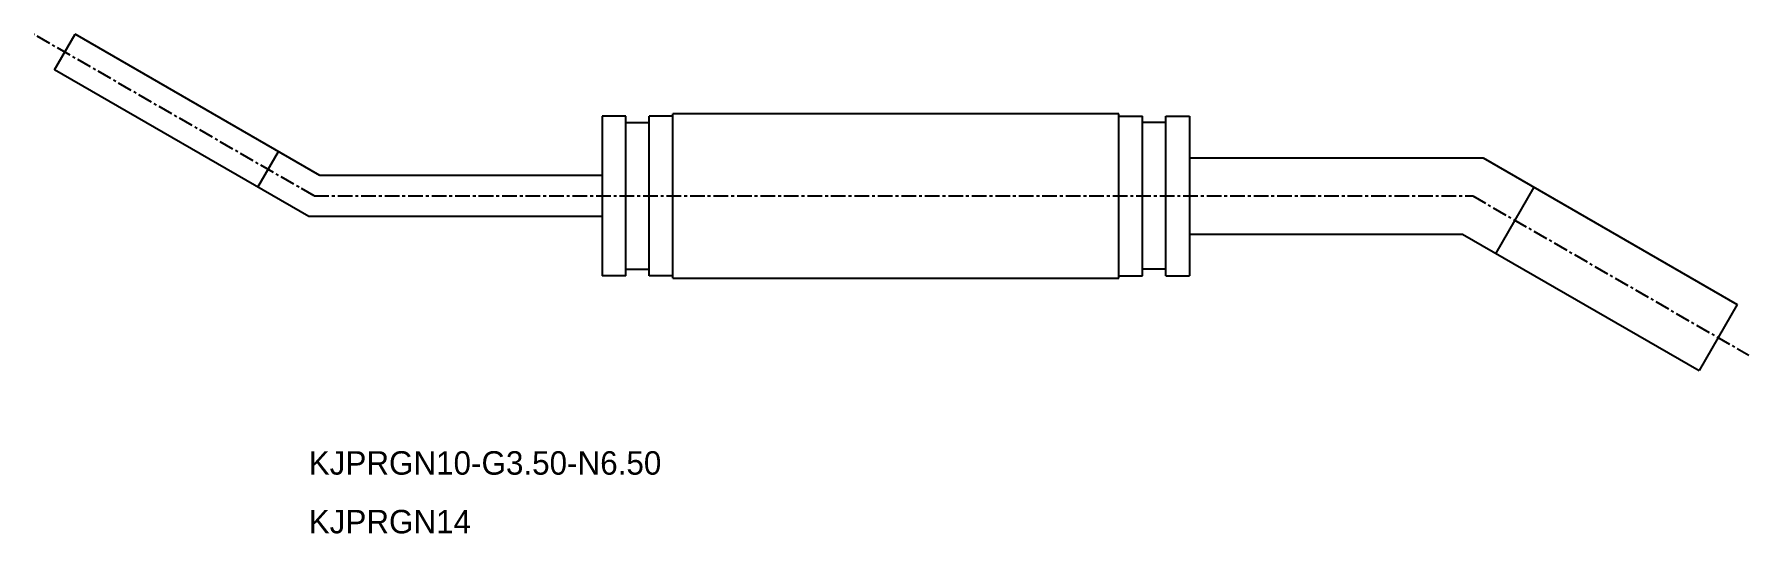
# Model space of a CAD drawing. Extents: x -1644 to -1498, y -883 to -840.
import ezdxf

# ---------------------------------------------------------------- set-up
doc = ezdxf.new("R2010")
doc.units = 0
doc.linetypes.add('CENTER', pattern=[2, 1.25, -0.25, 0.25, -0.25])
doc.layers.get('0').update_dxf_attribs({"linetype": 'CONTINUOUS'})
doc.layers.add('CENTER', color=1, linetype='CENTER')

msp = doc.modelspace()

# ---------------------------------------------------------------- linework, layer by layer
at = {"color": 7, "linetype": 'CONTINUOUS'}
for p, q in [((-1641.91, -843.04), (-1640.16, -840.01)), ((-1619.32, -852.04), (-1640.16, -840.01)), ((-1620.26, -855.54), (-1641.91, -843.04)), ((-1595.26, -846.99), (-1595.26, -860.59)), ((-1593.26, -846.99), (-1595.26, -846.99)), ((-1593.26, -860.59), (-1593.26, -846.99)), ((-1593.26, -860.59), (-1593.26, -846.99)), ((-1593.26, -847.54), (-1591.26, -847.54)), ((-1591.26, -860.59), (-1591.26, -846.99)), ((-1589.26, -846.99), (-1591.26, -846.99)), ((-1589.26, -860.79), (-1589.26, -846.79)), ((-1551.26, -846.79), (-1589.26, -846.79)), ((-1551.26, -860.79), (-1551.26, -846.79)), ((-1551.26, -846.99), (-1549.26, -846.99)), ((-1549.26, -860.59), (-1549.26, -846.99)), ((-1547.26, -847.54), (-1549.26, -847.54)), ((-1547.26, -846.99), (-1545.26, -846.99)), ((-1547.26, -860.59), (-1547.26, -846.99)), ((-1547.26, -860.59), (-1547.26, -846.99)), ((-1545.26, -846.99), (-1545.26, -860.59)), ((-1545.26, -850.54), (-1520.26, -850.54)), ((-1520.26, -850.54), (-1498.61, -863.04)), ((-1595.26, -852.04), (-1619.32, -852.04)), ((-1595.26, -855.54), (-1620.26, -855.54)), ((-1545.26, -857.04), (-1522, -857.04)), ((-1522, -857.04), (-1501.86, -868.67)), ((-1593.26, -860.59), (-1595.26, -860.59)), ((-1593.26, -860.04), (-1591.26, -860.04)), ((-1589.26, -860.59), (-1591.26, -860.59)), ((-1589.26, -860.79), (-1551.26, -860.79)), ((-1551.26, -860.59), (-1549.26, -860.59)), ((-1547.26, -860.04), (-1549.26, -860.04)), ((-1547.26, -860.59), (-1545.26, -860.59)), ((-1498.61, -863.04), (-1501.86, -868.67))]:
    msp.add_line(p, q, dxfattribs=at)
at = {"color": 3, "linetype": 'CONTINUOUS'}
for p, q in [((-1624.59, -853.04), (-1622.84, -850.01)), ((-1515.93, -853.04), (-1519.18, -858.67))]:
    msp.add_line(p, q, dxfattribs=at)
at = {"layer": 'CENTER', "color": 1, "linetype": 'CENTER'}
for p, q in [((-1619.79, -853.79), (-1643.63, -840.03)), ((-1619.79, -853.79), (-1521.13, -853.79)), ((-1521.13, -853.79), (-1497.63, -867.36))]:
    msp.add_line(p, q, dxfattribs=at)

# ---------------------------------------------------------------- texts
at = {"color": 7, "linetype": 'CONTINUOUS'}
for s, p in [('KJPRGN10-G3.50-N6.50', (-1620.26, -877.54)), ('KJPRGN14', (-1620.26, -882.54))]:
    msp.add_text(s, height=2, dxfattribs=at).set_placement(p)

doc.saveas('drawing.dxf')
